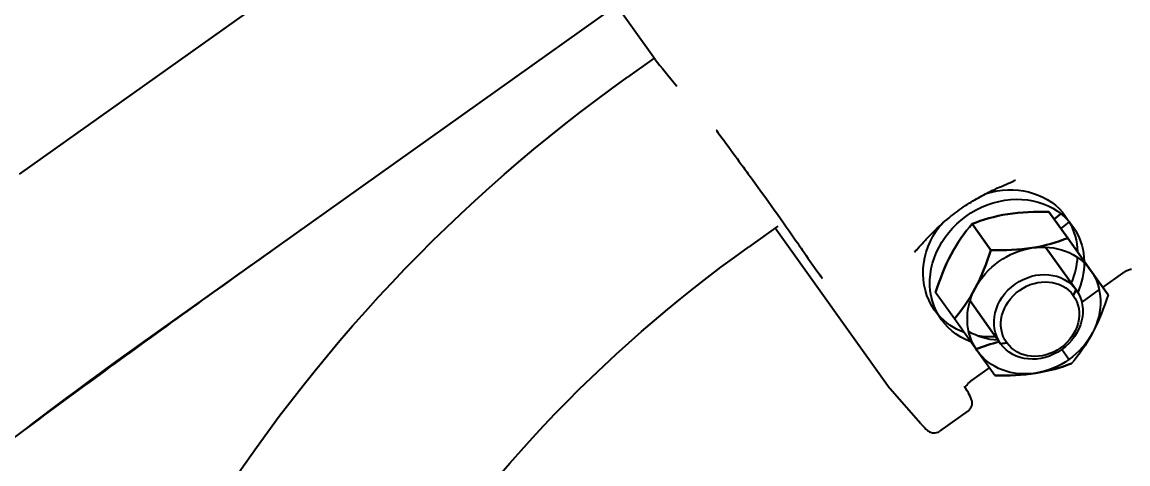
# Model space of a CAD drawing. Header units: feet. Extents: x 2321988 to 2329858, y 6722724 to 6730499.
# Drawn here: x 2326034.6078 to 2326035.1044, y 6726825.3932 to 6726825.5919 of the extents above; entities that cross this region are included whole.
import ezdxf

# ---------------------------------------------------------------- set-up
doc = ezdxf.new("R2010")
doc.units = ezdxf.units.FT
doc.header["$MEASUREMENT"] = 0
doc.header["$PDSIZE"] = 5
doc.layers.add('BESS Dimensions', color=3, linetype='Continuous')
doc.layers.add('C-BESS-EQUIPMENT', color=255, linetype='Continuous')
doc.styles.add('TG_DIMS', font='arial.ttf')
doc.dimstyles.new('TG-PROPOSED-ANNO', dxfattribs={"dimtxt": 0.1, "dimasz": 0.1, "dimexe": 0.05, "dimexo": 0.05, "dimgap": 0.02, "dimtad": 0, "dimtih": 1, "dimtoh": 1, "dimdsep": 46, "dimtxsty": 'TG_DIMS', "dimcen": 0, "dimclrd": 256, "dimclre": 256, "dimclrt": 256, "dimaunit": 1, "dimadec": 6, "dimazin": 2, "dimtfac": 1, "dimtofl": 0, "dimtmove": 1, "dimatfit": 3, "dimfxl": 1, "dimtolj": 1, "dimtzin": 0, "dimarcsym": 0})

# ---------------------------------------------------------------- blocks, each defined once
blk = doc.blocks.new('Midpoint Site Plan$0$GA 34.5kV 10MVAR Cap Bank top')
at = {"color": 0}
for p, q in [((-25.81499999999244, -35.27298902285554), (-25.81499999999244, -35.33911719832861)), ((-26.41767573208222, -35.36224707763154), (-26.606520451378, -35.36224707763154)), ((-26.66541930399399, -35.45392596173883), (-26.69189363977574, -35.70650617098067)), ((-26.35877687974715, -35.453925960883), (-26.35574834363126, -35.48281991152476)), ((-26.18999999999238, -35.43524854922816), (-26.18999999999238, -35.5977485492748)), ((-26.18999999999238, -35.43524854922816), (-26.18999999999238, -35.5977485492748)), ((-25.43999999999238, -35.43524854922805), (-25.43999999999238, -35.59774854927468)), ((-25.43999999999238, -35.59774854927468), (-25.43999999999238, -35.43524854922805)), ((-26.19011461888095, -35.48541533930688), (-26.30561297548508, -35.48541533930688)), ((-25.46314775839409, -35.48541533930688), (-25.57850952871678, -35.48541533930688)), ((-25.30858320873011, -35.48541533930688), (-25.43988538110381, -35.48541533930688)), ((-26.06499999999238, -35.55562354927474), (-26.0352499999924, -35.54074854927467)), ((-26.0352499999924, -35.54074854927467), (-26.06499999999238, -35.55562354927474)), ((-26.06499999999238, -35.55562354927474), (-26.06499999999238, -35.83981000841277)), ((-26.06499999999238, -35.83981000841277), (-26.06499999999238, -35.55562354927474)), ((-25.59474999999242, -35.54074854927467), (-25.56499999999238, -35.55562354927474)), ((-25.56499999999238, -35.55562354927474), (-25.59474999999242, -35.54074854927467)), ((-25.56499999999238, -35.83981000841266), (-25.56499999999238, -35.55562354927474)), ((-25.56499999999238, -35.55562354927474), (-25.56499999999238, -35.83981000841266)), ((-26.18999999999238, -35.5977485492748), (-26.18999999999238, -35.81024854932139)), ((-26.18999999999238, -35.5977485492748), (-26.18999999999238, -35.81024854932139)), ((-25.43999999999238, -35.59774854927468), (-25.43999999999238, -35.81024854932139)), ((-25.43999999999238, -35.81024854932139), (-25.43999999999238, -35.59774854927468)), ((-26.69209809173009, -35.71041533930691), (-26.69209809172997, -36.76903347947837)), ((-26.18999999999238, -35.81024854932139), (-26.18999999999238, -35.98424854932148)), ((-26.18999999999238, -35.81024854932139), (-26.18999999999238, -35.98424854932148)), ((-25.43999999999232, -35.81024854932139), (-25.43999999999238, -35.98424854932136)), ((-25.43999999999238, -35.98424854932136), (-25.43999999999238, -35.81024854932139)), ((-25.38183941823644, -35.81822533015134), (-25.38183941823644, -35.87727176302633)), ((-26.24949999999234, -35.84774854927468), (-26.24949999999239, -35.91024854927468)), ((-25.38183941799235, -35.87727176838382), (-25.43986116889283, -35.87331714078846)), ((-25.38183941823644, -35.93977176839803), (-25.38183941823883, -35.87727176842441)), ((-25.38183941799235, -35.93977176838382), (-25.38183941799235, -35.87727176838382)), ((-25.39346375455898, -35.93897948067001), (-25.43986396348231, -35.93581695034663)), ((-25.43986396347947, -35.93581695031594), (-25.39346375455614, -35.93897948063932)), ((-25.81499999999238, -35.99774854936811), (-25.81499999999238, -36.17174854936809)), ((-25.81499999999232, -36.17174854936809), (-25.81499999999238, -35.99774854936811)), ((-25.48771819065922, -36.22850374357358), (-25.4877197994129, -36.22850397531204)), ((-26.67526209262212, -36.76903347947837), (-26.86842173000269, -36.76903347947837)), ((-26.69209809172986, -37.89403347947837), (-26.86842173000264, -37.89403347947837)), ((-26.69209809172986, -37.88510634233069), (-26.69209809172975, -38.99265161965002)), ((-29.84156564111731, -38.24403347947793), (-26.69209809172986, -38.24403347947771)), ((-29.84156564111726, -39.36903347947793), (-26.69209809173111, -39.36903347947771))]:
    blk.add_line(p, q, dxfattribs=at)
for radius in [8.562496062989998, 7.437496062989998]:
    blk.add_arc((-26.86842173000332, -29.33153741648835), radius, 180, 270.0000000000032, dxfattribs=at)
for centre, major_axis, ratio, start_param, end_param in [((-25.81499999999238, -35.59774854927468), (0.3750000000000044, -1.709112401036204e-14), 0.8660254037844454, 1.047197551755655, 2.094395102393385), ((-25.81499999999238, -35.59774854927468), (-0.3750000000000044, -3.13859131485698e-14), 0.8660254037844451, 5.23598775654181, 6.283185307179259), ((-25.81499999999238, -35.55562354927474), (-0.2500000000000029, -2.087977957015977e-14), 0.8660254037844453, 3.141592653589682, 6.283185307179474), ((-25.81499999999238, -35.55562354927474), (0.2500000000000029, 2.481553781193235e-14), 0.8660254037844453, 0, 3.141592653589663), ((-25.81499999999238, -35.5977485492748), (0.3750000000000044, 1.686916136087682e-14), 0.866025403784445, 0, 1.047197550917169), ((-25.81499999999238, -35.54074854927467), (-0.2202500000000027, -1.839283351233754e-14), 0.866025403784445, 3.141592653589682, 6.283185307179474), ((-25.81499999999238, -35.54074854927467), (-0.2202500000000027, -1.775896353859679e-14), 0.8660254037844449, 3.141592653589686, 6.283185307179479), ((-25.81499999999238, -35.82174854927473), (-0.3750000000000048, -1.813264105794655e-14), 0.8660254037844468, 5.442116636611638, 5.931084424867216), ((-25.81499999999238, -35.55562354927474), (0.2500000000000029, 1.784847957534151e-14), 0.8660254037844453, 3.1415926535897, 6.283185307179493), ((-25.81499999999238, -35.55562354927474), (-0.2500000000000029, -2.174638422092545e-14), 0.8660254037844453, 0, 3.141592653589681), ((-25.81499999999238, -35.54074854927467), (0.2202500000000027, 1.57434373039702e-14), 0.866025403784445, 3.1415926535897, 6.283185307179493), ((-25.81499999999238, -35.54074854927467), (0.2202500000000027, 1.57434373039702e-14), 0.8660254037844451, 3.1415926535897, 6.283185307179493), ((-25.81499999999238, -35.84774854927468), (0.4345000000000031, 1.908878785572903e-14), 0.8660254037844451, 0.5517682049858426, 0.9596707724204601), ((-25.81499999999238, -35.59774854927468), (-0.3750000000000046, -1.669842086127281e-14), 0.8660254037844451, 0, 1.04719755091725), ((-25.81499999999238, -35.91024854927468), (-0.4345000000000072, -3.933861110876537e-14), 0.8660254037844362, 5.325450320445366, 5.562402141599957), ((-25.81499999999238, -35.91024854927468), (-0.4345000000000072, -3.933861110876537e-14), 0.8660254037844362, 5.325450320445366, 5.562402141599957), ((-25.81499999999238, -35.5977485492748), (0.3750000000000044, 3.130828929442943e-14), 0.866025403784445, 5.23598775654181, 6.283185307179259), ((-25.81499999999238, -35.91024854927468), (-0.4345000000000059, -6.13641355576835e-14), 0.8660254037844435, 3.746689375692849, 4.099327640323907), ((-25.81499999999238, -35.91024854927468), (-0.4345000000000059, -6.13641355576835e-14), 0.8660254037844435, 3.746689375692849, 4.099327640323907), ((-25.81499999999238, -35.84774854927468), (0.4345000000000053, 1.926806538031326e-14), 0.8660254037844453, 2.612782771773737, 6.204645490839817), ((-25.81499999999238, -35.84774854927468), (0.4345000000000065, 1.943026885493708e-14), 0.866025403784445, 0.07853981619928341, 0.5288098818161204), ((-26.64202947501695, -35.71041533937569), (-0.05006861645017591, -2.278931281093997e-10), 0.8648385460597419, 6.192783837015103, 6.283185296820705), ((-25.81499999999238, -35.91024854927468), (-0.434500000000005, -3.32602493228624e-14), 0.8660254037844438, 5.754425312408415, 6.200041463673599), ((-25.81499999999238, -35.91024854927468), (-0.434500000000005, -3.32602493228624e-14), 0.8660254037844438, 5.754425312408415, 6.200041463673599), ((-25.81499999999238, -35.91024854927468), (0.434500000000008, 3.335415659764461e-14), 0.8660254037844469, 0.08781048833113786, 0.5287599947709644), ((-25.81499999999238, -35.91024854927468), (0.434500000000008, 3.335415659764461e-14), 0.8660254037844469, 0.08781048833113786, 0.5287599947709644), ((-25.81499999999238, -35.59774854927468), (-0.3750000000000044, 1.709112401036204e-14), 0.8660254037844453, 1.047197551755655, 2.094395102393385), ((-25.81499999999238, -35.91024854927468), (-0.4345000000000054, 3.159399044600424e-15), 0.8660254037844445, 3.288196061724466e-14, 1.228871351225248), ((-25.81499999999238, -35.91024854927468), (-0.4345000000000055, 1.281206607270707e-14), 0.8660254037844447, 6.708507473815e-14, 1.228871351225268), ((-25.81499999999238, -35.91024854927468), (0.4345000000000049, 2.564522304052327e-14), 0.8660254037844453, 5.079977890300571, 6.204645490980184), ((-25.81499999999238, -35.91024854927468), (0.4345000000000049, 2.564522304052327e-14), 0.8660254037844453, 5.079977890300571, 6.204645490980184), ((-25.81504169715043, -35.91035961336547), (0.4343651458962593, 1.932782455517466e-14), 0.8660254037844453, 4.398034227559474, 4.398036261936334), ((-25.81504169715043, -35.91035961336547), (0.4343651458962593, 1.932782455517466e-14), 0.8660254037844453, 4.398034227559474, 4.398036261936334), ((-26.70520003656094, -37.47653347947846), (-0.03282240426426632, -1.249999113545843), 0.04535526109984101, 1.882393758608325, 2.308778311878203), ((-26.69760090855897, -37.40403347947847), (0.01641120213213242, 0.6249995567729497), 0.04535526109983701, 3.83518284546716, 4.219664792622029)]:
    blk.add_ellipse(centre, major_axis=major_axis, ratio=ratio, start_param=start_param, end_param=end_param, dxfattribs=at)
for points in [[(-25.81499999999238, -35.24774854918132), (-25.87474722099245, -35.2627568485708), (-25.93715266099235, -35.28382487993213), (-26.00249999999238, -35.3164985496378)], [(-26.00249999999238, -35.3164985496378), (-25.93715266099235, -35.28382487993213), (-25.87474722099245, -35.2627568485708), (-25.81499999999238, -35.24774854918132)], [(-25.62749999999238, -35.31649854963769), (-25.69318425699242, -35.28365642067047), (-25.7551579549924, -35.26278066836358), (-25.81499999999238, -35.24774854918132)], [(-26.00249999999238, -35.3164985496378), (-26.06818425699242, -35.34934067773906), (-26.1301579549924, -35.39043862304584), (-26.18999999999238, -35.43524854922816)], [(-26.18999999999238, -35.43524854922816), (-26.1301579549924, -35.39043862304584), (-26.06818425699242, -35.34934067773906), (-26.00249999999238, -35.3164985496378)], [(-25.43999999999238, -35.43524854922805), (-25.49974722099239, -35.39050962783858), (-25.56215266099235, -35.34917221847741), (-25.62749999999238, -35.31649854963769)], [(-26.06499999999238, -35.56876738596407), (-26.10788890649548, -35.58617539850718), (-26.14931545391647, -35.59901939109159), (-26.1897672027298, -35.60919004455627)], [(-26.1897672027298, -35.60919004455627), (-26.14931545391647, -35.59901939109159), (-26.10788890649548, -35.58617539850718), (-26.06499999999238, -35.56876738596407)], [(-26.18999999999238, -35.81024854932139), (-26.13025277899231, -35.82525684871086), (-26.06784733899241, -35.84632488007207), (-26.00249999999238, -35.8789985489118)], [(-26.00249999999238, -35.8789985489118), (-26.06784733899241, -35.84632488007207), (-26.13025277899231, -35.82525684871086), (-26.18999999999238, -35.81024854932139)], [(-25.62749999999232, -35.8789985489118), (-25.56181574299234, -35.84615642081053), (-25.49984204499236, -35.82528066850364), (-25.43999999999238, -35.81024854932139)], [(-25.43999999999238, -35.81024854932139), (-25.49984204499236, -35.82528066850364), (-25.56181574299234, -35.84615642081053), (-25.62749999999232, -35.8789985489118)], [(-26.00249999999238, -35.8789985489118), (-25.93681574299234, -35.91184067787901), (-25.87484204499236, -35.9529386231859), (-25.81499999999232, -35.99774854936811)], [(-25.81499999999232, -35.99774854936811), (-25.87484204499236, -35.9529386231859), (-25.93681574299234, -35.91184067787901), (-26.00249999999238, -35.8789985489118)], [(-25.81499999999232, -35.99774854936811), (-25.75525277899231, -35.95300962797864), (-25.69284733899229, -35.91167221861747), (-25.62749999999232, -35.8789985489118)], [(-25.62749999999232, -35.8789985489118), (-25.69284733899229, -35.91167221861747), (-25.75525277899231, -35.95300962797864), (-25.81499999999232, -35.99774854936811)], [(-26.18999999999238, -35.98424854932148), (-26.13025277899231, -36.02898747071094), (-26.06784733899229, -36.07032488007212), (-26.00249999999232, -36.10299854891173)], [(-26.00249999999232, -36.10299854891173), (-26.06784733899229, -36.07032488007212), (-26.13025277899231, -36.02898747071094), (-26.18999999999238, -35.98424854932148)], [(-25.62749999999232, -36.10299854891173), (-25.56181574299234, -36.07015642081046), (-25.49984204499236, -36.02905847550369), (-25.43999999999232, -35.98424854932136)], [(-25.43999999999232, -35.98424854932136), (-25.49984204499236, -36.02905847550369), (-25.56181574299234, -36.07015642081046), (-25.62749999999232, -36.10299854891173)], [(-25.81499999999232, -36.17174854936809), (-25.87484204499236, -36.15671643018595), (-25.93681574299234, -36.13584067787906), (-26.00249999999232, -36.10299854891173)], [(-26.00249999999232, -36.10299854891173), (-25.93681574299234, -36.13584067787906), (-25.87484204499236, -36.15671643018595), (-25.81499999999232, -36.17174854936809)], [(-25.62749999999232, -36.10299854891173), (-25.69284733899229, -36.1356722186174), (-25.75525277899231, -36.15674024997861), (-25.81499999999232, -36.17174854936809)], [(-25.81499999999232, -36.17174854936809), (-25.75525277899231, -36.15674024997861), (-25.69284733899229, -36.1356722186174), (-25.62749999999232, -36.10299854891173)]]:
    blk.add_open_spline(points, degree=3, dxfattribs=at)
for points, knots in [([(-26.66541930399518, -35.45392596115244), (-26.66315639708824, -35.43233654540086), (-26.66160924300743, -35.41832419877369), (-26.65625598910043, -35.39946590030013), (-26.65481387917504, -35.39433656589279), (-26.64848036130121, -35.38403557001061), (-26.64593838415186, -35.38060441637674), (-26.63957091620722, -35.37420037559582), (-26.63570926050875, -35.37118108569712), (-26.62689701329867, -35.36622982746644), (-26.62179839565732, -35.36430761755832), (-26.61326562749116, -35.36258686260862), (-26.60988586810669, -35.36224771770571), (-26.60651952299878, -35.36224770772378)], [0, 0, 0, 0, 0.3175527302228652, 0.3175527302228652, 0.4150843680892027, 0.4150843680892027, 0.4563239330932623, 0.4563239330932623, 0.4969483283094509, 0.4969483283094509, 0.5398980523166959, 0.5398980523166959, 0.5667783624977366, 0.5667783624977366, 0.5667783624977366, 0.5667783624977366]), ([(-26.41767666046144, -35.36224770772378), (-26.41194436457141, -35.36224772472121), (-26.40614407611571, -35.36325389831086), (-26.39548864884574, -35.36700672803204), (-26.39049726422155, -35.36980566695161), (-26.38221637234966, -35.37627808845991), (-26.37879846441325, -35.38000215561965), (-26.37392540608477, -35.38667804757722), (-26.37224895776131, -35.38969690772706), (-26.3695794421036, -35.39524591651286), (-26.36864091893989, -35.39775359882844), (-26.36644731230916, -35.40428493602599), (-26.3655899876706, -35.40785886566096), (-26.362363334679, -35.42295045842002), (-26.36062455419466, -35.43629809598428), (-26.35877687948397, -35.45392596097145)], [0, 0, 0, 0, 0.04577245844702613, 0.04577245844702613, 0.09142383756367817, 0.09142383756367817, 0.1359304176201719, 0.1359304176201719, 0.1764844283034261, 0.1764844283034261, 0.2222792709988223, 0.2222792709988223, 0.3079813756037189, 0.3079813756037189, 0.5672647544320811, 0.5672647544320811, 0.5672647544320811, 0.5672647544320811]), ([(-26.35660897214217, -35.47460902786258), (-26.35543094776887, -35.47530820495888), (-26.35391458488522, -35.4761130464392), (-26.34958717095088, -35.47807297021075), (-26.34645369846686, -35.47925993929459), (-26.33900588077819, -35.48151718483905), (-26.33451128706361, -35.48258229681755), (-26.32450043814407, -35.48431257234074), (-26.31880726928495, -35.48494233780207), (-26.31060019421977, -35.4853529835857), (-26.30810412599698, -35.48541533957894), (-26.30561297524537, -35.48541533958746)], [0.1367281451391567, 0.1367281451391567, 0.1367281451391567, 0.1367281451391567, 0.1617656735675002, 0.1617656735675002, 0.1970683452909334, 0.1970683452909334, 0.236731366623191, 0.236731366623191, 0.2807836835021247, 0.2807836835021247, 0.2997662522292199, 0.2997662522292199, 0.2997662522292199, 0.2997662522292199]), ([(-25.30858320839337, -35.48541533958746), (-25.30214760781456, -35.48541533957291), (-25.29562501626174, -35.4849872718089), (-25.2836000713491, -35.48339386883288), (-25.27791246166805, -35.48222222759841), (-25.26837148687599, -35.47952791603143), (-25.26429817214381, -35.47798510363759), (-25.25981293341403, -35.47586394541554), (-25.25857902971683, -35.4752008230605), (-25.25758737309394, -35.4746105724048)], [0, 0, 0, 0, 0.0490392764111126, 0.0490392764111126, 0.09681242135613882, 0.09681242135613882, 0.1417134019308807, 0.1417134019308807, 0.1627391730147703, 0.1627391730147703, 0.1627391730147703, 0.1627391730147703]), ([(-26.15648014383294, -36.22850356026652), (-26.1343092758072, -36.23169754215792), (-26.10783993875117, -36.23819381435123), (-26.05260720194377, -36.24979416918677), (-26.03061743347456, -36.25414229972853), (-25.97372472076682, -36.26349042184063), (-25.93587854336857, -36.26829204187891), (-25.88024299597197, -36.2720560091434), (-25.86363014173781, -36.27281790353641), (-25.83101587230624, -36.27355676808816), (-25.81491316627216, -36.27356954714264), (-25.76703073981639, -36.2725603175445), (-25.73513821640762, -36.27042457284551), (-25.676046232651, -36.2641840800236), (-25.64818423488845, -36.26002967075965), (-25.59658246228014, -36.25095345909062), (-25.57291653520321, -36.24593687218157), (-25.52859173563223, -36.23631326559985), (-25.50923604461349, -36.2319162361091), (-25.49083382662326, -36.22896637455733), (-25.48926949810362, -36.22872737543571), (-25.48771979298937, -36.2285041000996)], [0, 0, 0, 0, 0.4371705270714857, 0.4371705270714857, 0.6698227097210039, 0.6698227097210039, 0.9805042603746148, 0.9805042603746148, 1.108052291239639, 1.108052291239639, 1.229930520345236, 1.229930520345236, 1.474067992914066, 1.474067992914066, 1.71950216275267, 1.71950216275267, 1.988169419283041, 1.988169419283041, 2.312809820975868, 2.312809820975868, 2.343366804154761, 2.343366804154761, 2.343366804154761, 2.343366804154761]), ([(-26.64117342173, -36.63664006062754), (-26.64136415572995, -36.62390043513142), (-26.64154123091834, -36.61098116112271), (-26.64196629670101, -36.57846174629367), (-26.64239136248358, -36.54594233146486), (-26.64296695427436, -36.49259408907528), (-26.64334817668475, -36.45993410729488), (-26.64372939909515, -36.42727412551471), (-26.64387727408706, -36.41480872540114), (-26.64395507456686, -36.40847708132617), (-26.64403287504666, -36.40214543725131), (-26.64403602273001, -36.40188967591155), (-26.64403916872999, -36.40163388813596)], [1.43065396363054e-17, 1.43065396363054e-17, 1.43065396363054e-17, 1.43065396363054e-17, 0.00131080451285549, 0.00131080451285549, 0.00131080451285549, 0.00655460186549104, 0.00655460186549104, 0.00655460186549104, 0.007794437056721851, 0.007794437056721851, 0.007794437056721851, 0.0078199976054944, 0.0078199976054944, 0.0078199976054944, 0.0078199976054944]), ([(-36.71228898726656, -36.72353437769323), (-36.4939992097988, -36.88694854159053), (-36.2081656441319, -37.05278841619406), (-35.52102216632477, -37.36341773661866), (-35.11996782611027, -37.50855350630127), (-34.22832238195934, -37.7648931246124), (-33.73775615633832, -37.87621577956656), (-32.69520677450004, -38.05721037220655), (-32.14324715573474, -38.12691519442069), (-31.00803019199958, -38.22032267522252), (-30.42480759595924, -38.24403347947793), (-29.84156564111731, -38.24403347947793)], [0.4199905336793445, 0.4199905336793445, 0.4199905336793445, 0.4199905336793445, 0.6443943629938207, 0.6443943629938207, 0.8687981923082969, 0.8687981923082969, 1.093202021622773, 1.093202021622773, 1.317605850937249, 1.317605850937249, 1.542009680251726, 1.542009680251726, 1.542009680251726, 1.542009680251726]), ([(-26.64403916872988, -37.3844141921511), (-26.64403602272989, -37.38409838237544), (-26.64403287554262, -37.38378256002602), (-26.6436775605614, -37.3480910741273), (-26.64332224558018, -37.31239958822835), (-26.64270459814878, -37.24192321381406), (-26.6422201223362, -37.19374271265906), (-26.64173564652361, -37.14556221150406), (-26.64147052372994, -37.12023951771675), (-26.64117342172989, -37.09472631502547)], [-2.55605487320257e-05, -2.55605487320257e-05, -2.55605487320257e-05, -2.55605487320257e-05, 0, 0, 0, 0.00575217498410373, 0.00575217498410373, 0.00575217498410373, 0.0077940744663949, 0.0077940744663949, 0.0077940744663949, 0.0077940744663949]), ([(-30.61804410303984, -38.23006046238618), (-30.43994397900644, -38.23313662393593), (-30.2605344554301, -38.23571046088125), (-29.71664007887335, -38.24194048346726), (-29.34945861122605, -38.24403347947737), (-28.98227508835527, -38.24403347947737)], [1.342573979469837, 1.342573979469837, 1.342573979469837, 1.342573979469837, 1.411243977540285, 1.411243977540285, 1.549738103387839, 1.549738103387839, 1.549738103387839, 1.549738103387839])]:
    blk.add_open_spline(points, degree=3, knots=knots, dxfattribs=at)
blk = doc.blocks.new('*D110')
at = {"layer": 'BESS Dimensions', "lineweight": -2, "transparency": 16777216}
for p, q in [((2325959.341894124, 6726878.578794673), (2325907.906653638, 6726841.932392191)), ((2325917.781423751, 6726836.68940495), (2325957.715802141, 6726780.639309524)), ((2326007.72205225, 6726710.45278845), (2325967.787673859, 6726766.502883876)), ((2326060.88776501, 6726736.053582497), (2326009.452524525, 6726699.407180014))]:
    blk.add_line(p, q, dxfattribs=at)
at = {"layer": 'BESS Dimensions', "transparency": 16777216}
for points in [[(2325919.138806724, 6726837.656508481), (2325916.424040777, 6726835.722301416), (2325911.978802558, 6726844.833702788)], [(2326009.079435223, 6726711.419891981), (2326006.364669276, 6726709.485684916), (2326013.524673444, 6726702.308490611)]]:
    blk.add_solid(points, dxfattribs=at)
at = {"layer": 'Defpoints', "color": 0, "transparency": 16777216}
for p in [(2325963.414043043, 6726881.480105271), (2326064.959913929, 6726738.954893094), (2326013.524673444, 6726702.308490611)]:
    blk.add_point(p, dxfattribs=at)
at = {"layer": 'BESS Dimensions', "transparency": 16777216, "insert": (2325962.751738, 6726773.571096701), "char_height": 10, "attachment_point": 5, "style": 'TG_DIMS'}
blk.add_mtext("\\A1;175'", dxfattribs=at)

msp = doc.modelspace()

# ---------------------------------------------------------------- block references
at = {"layer": 'C-BESS-EQUIPMENT', "xscale": -0.08333333333333331, "yscale": 0.08333333333333331, "zscale": 0.08333333333333331, "rotation": 215.4689808292026}
msp.add_blockref('Midpoint Site Plan$0$GA 34.5kV 10MVAR Cap Bank top', (2326038.535604824, 6726824.294510515), dxfattribs=at)

# ---------------------------------------------------------------- dimensions: what is measured, and where the dimension line sits
at = {"layer": 'BESS Dimensions'}
dim = msp.add_aligned_dim(p1=(2325963.414043043, 6726881.480105272), p2=(2326064.959913929, 6726738.954893094), distance=-63.15491096235818, dimstyle='TG-PROPOSED-ANNO', override={"dimscale": 50, "dimpost": "'"}, dxfattribs=at)
dim.commit()
dim.dimension.update_dxf_attribs({"geometry": '*D110', "text_midpoint": (2325962.751738, 6726773.571096701)})

doc.saveas('drawing.dxf')
